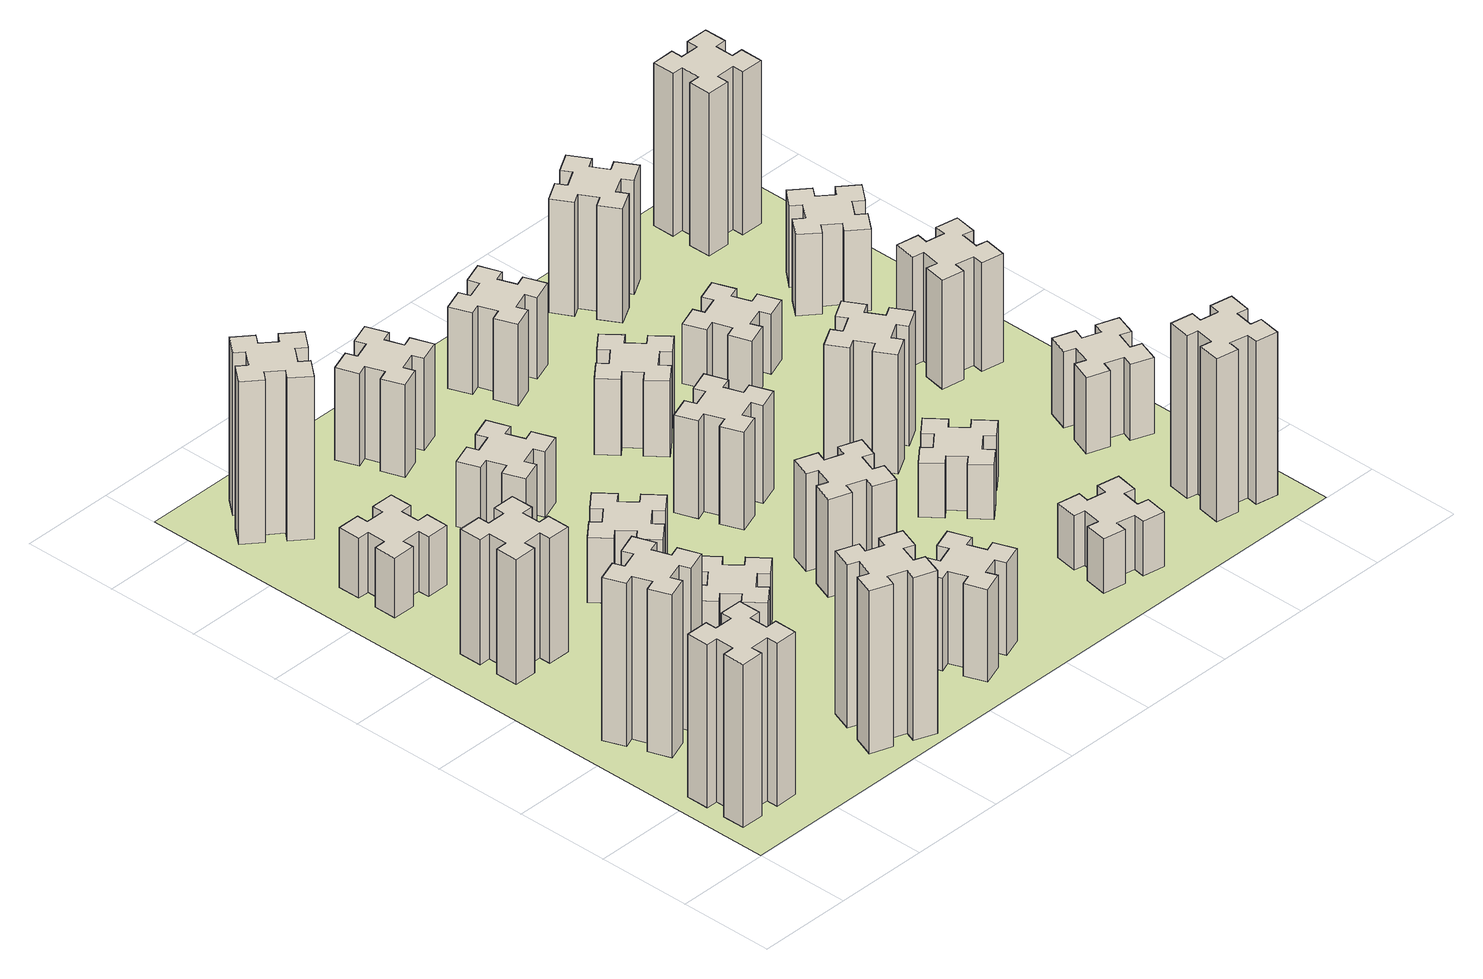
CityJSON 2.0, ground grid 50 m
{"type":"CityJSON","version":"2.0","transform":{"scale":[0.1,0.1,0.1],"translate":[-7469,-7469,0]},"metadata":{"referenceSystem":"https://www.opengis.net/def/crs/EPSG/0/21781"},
"CityObjects":{
"building1":{"type":"Building","attributes":{"class":"1000","function":"1000","usage":"1000","yearOfConstruction":2016,"roofType":"1000","measuredHeight":90,"storeysAboveGround":30,"storeysBelowGround":0},"geometry":[{"type":"Solid","lod":"1","boundaries":[[[[0,1,2,3,4,5,6,7,8,9,10,11,12,13,14,15,16,17,18,19]],[[17,16,20,21]],[[16,15,22,20]],[[15,14,23,22]],[[14,13,24,23]],[[13,12,25,24]],[[12,11,26,25]],[[11,10,27,26]],[[10,9,28,27]],[[9,8,29,28]],[[8,7,30,29]],[[7,6,31,30]],[[6,5,32,31]],[[5,4,33,32]],[[4,3,34,33]],[[3,2,35,34]],[[2,1,36,35]],[[1,0,37,36]],[[0,19,38,37]],[[19,18,39,38]],[[18,17,21,39]],[[24,25,26,27,28,29,30,31,32,33,34,35,36,37,38,39,21,20,22,23]]]]}]},
"building2":{"type":"Building","attributes":{"class":"1000","function":"1000","usage":"1000","yearOfConstruction":2016,"roofType":"1000","measuredHeight":90,"storeysAboveGround":30,"storeysBelowGround":0},"geometry":[{"type":"Solid","lod":"1","boundaries":[[[[40,41,42,43,44,45,46,47,48,49,50,51,52,53,54,55,56,57,58,59]],[[57,56,60,61]],[[56,55,62,60]],[[55,54,63,62]],[[54,53,64,63]],[[53,52,65,64]],[[52,51,66,65]],[[51,50,67,66]],[[50,49,68,67]],[[49,48,69,68]],[[48,47,70,69]],[[47,46,71,70]],[[46,45,72,71]],[[45,44,73,72]],[[44,43,74,73]],[[43,42,75,74]],[[42,41,76,75]],[[41,40,77,76]],[[40,59,78,77]],[[59,58,79,78]],[[58,57,61,79]],[[64,65,66,67,68,69,70,71,72,73,74,75,76,77,78,79,61,60,62,63]]]]}]},
"building3":{"type":"Building","attributes":{"class":"1000","function":"1000","usage":"1000","yearOfConstruction":2016,"roofType":"1000","measuredHeight":69,"storeysAboveGround":30,"storeysBelowGround":0},"geometry":[{"type":"Solid","lod":"1","boundaries":[[[[80,81,82,83,84,85,86,87,88,89,90,91,92,93,94,95,96,97,98,99]],[[97,96,100,101]],[[96,95,102,100]],[[95,94,103,102]],[[94,93,104,103]],[[93,92,105,104]],[[92,91,106,105]],[[91,90,107,106]],[[90,89,108,107]],[[89,88,109,108]],[[88,87,110,109]],[[87,86,111,110]],[[86,85,112,111]],[[85,84,113,112]],[[84,83,114,113]],[[83,82,115,114]],[[82,81,116,115]],[[81,80,117,116]],[[80,99,118,117]],[[99,98,119,118]],[[98,97,101,119]],[[104,105,106,107,108,109,110,111,112,113,114,115,116,117,118,119,101,100,102,103]]]]}]},
"building4":{"type":"Building","attributes":{"class":"1000","function":"1000","usage":"1000","yearOfConstruction":2016,"roofType":"1000","measuredHeight":33,"storeysAboveGround":30,"storeysBelowGround":0},"geometry":[{"type":"Solid","lod":"1","boundaries":[[[[120,121,122,123,124,125,126,127,128,129,130,131,132,133,134,135,136,137,138,139]],[[137,136,140,141]],[[136,135,142,140]],[[135,134,143,142]],[[134,133,144,143]],[[133,132,145,144]],[[132,131,146,145]],[[131,130,147,146]],[[130,129,148,147]],[[129,128,149,148]],[[128,127,150,149]],[[127,126,151,150]],[[126,125,152,151]],[[125,124,153,152]],[[124,123,154,153]],[[123,122,155,154]],[[122,121,156,155]],[[121,120,157,156]],[[120,139,158,157]],[[139,138,159,158]],[[138,137,141,159]],[[144,145,146,147,148,149,150,151,152,153,154,155,156,157,158,159,141,140,142,143]]]]}]},
"building5":{"type":"Building","attributes":{"class":"1000","function":"1000","usage":"1000","yearOfConstruction":2016,"roofType":"1000","measuredHeight":90,"storeysAboveGround":30,"storeysBelowGround":0},"geometry":[{"type":"Solid","lod":"1","boundaries":[[[[160,161,162,163,164,165,166,167,168,169,170,171,172,173,174,175,176,177,178,179]],[[177,176,180,181]],[[176,175,182,180]],[[175,174,183,182]],[[174,173,184,183]],[[173,172,185,184]],[[172,171,186,185]],[[171,170,187,186]],[[170,169,188,187]],[[169,168,189,188]],[[168,167,190,189]],[[167,166,191,190]],[[166,165,192,191]],[[165,164,193,192]],[[164,163,194,193]],[[163,162,195,194]],[[162,161,196,195]],[[161,160,197,196]],[[160,179,198,197]],[[179,178,199,198]],[[178,177,181,199]],[[184,185,186,187,188,189,190,191,192,193,194,195,196,197,198,199,181,180,182,183]]]]}]},
"building6":{"type":"Building","attributes":{"class":"1000","function":"1000","usage":"1000","yearOfConstruction":2016,"roofType":"1000","measuredHeight":90,"storeysAboveGround":30,"storeysBelowGround":0},"geometry":[{"type":"Solid","lod":"1","boundaries":[[[[200,201,202,203,204,205,206,207,208,209,210,211,212,213,214,215,216,217,218,219]],[[217,216,220,221]],[[216,215,222,220]],[[215,214,223,222]],[[214,213,224,223]],[[213,212,225,224]],[[212,211,226,225]],[[211,210,227,226]],[[210,209,228,227]],[[209,208,229,228]],[[208,207,230,229]],[[207,206,231,230]],[[206,205,232,231]],[[205,204,233,232]],[[204,203,234,233]],[[203,202,235,234]],[[202,201,236,235]],[[201,200,237,236]],[[200,219,238,237]],[[219,218,239,238]],[[218,217,221,239]],[[224,225,226,227,228,229,230,231,232,233,234,235,236,237,238,239,221,220,222,223]]]]}]},
"building7":{"type":"Building","attributes":{"class":"1000","function":"1000","usage":"1000","yearOfConstruction":2016,"roofType":"1000","measuredHeight":33,"storeysAboveGround":30,"storeysBelowGround":0},"geometry":[{"type":"Solid","lod":"1","boundaries":[[[[240,241,242,243,244,245,246,247,248,249,250,251,252,253,254,255,256,257,258,259]],[[257,256,260,261]],[[256,255,262,260]],[[255,254,263,262]],[[254,253,264,263]],[[253,252,265,264]],[[252,251,266,265]],[[251,250,267,266]],[[250,249,268,267]],[[249,248,269,268]],[[248,247,270,269]],[[247,246,271,270]],[[246,245,272,271]],[[245,244,273,272]],[[244,243,274,273]],[[243,242,275,274]],[[242,241,276,275]],[[241,240,277,276]],[[240,259,278,277]],[[259,258,279,278]],[[258,257,261,279]],[[264,265,266,267,268,269,270,271,272,273,274,275,276,277,278,279,261,260,262,263]]]]}]},
"building8":{"type":"Building","attributes":{"class":"1000","function":"1000","usage":"1000","yearOfConstruction":2016,"roofType":"1000","measuredHeight":36,"storeysAboveGround":30,"storeysBelowGround":0},"geometry":[{"type":"Solid","lod":"1","boundaries":[[[[280,281,282,283,284,285,286,287,288,289,290,291,292,293,294,295,296,297,298,299]],[[297,296,300,301]],[[296,295,302,300]],[[295,294,303,302]],[[294,293,304,303]],[[293,292,305,304]],[[292,291,306,305]],[[291,290,307,306]],[[290,289,308,307]],[[289,288,309,308]],[[288,287,310,309]],[[287,286,311,310]],[[286,285,312,311]],[[285,284,313,312]],[[284,283,314,313]],[[283,282,315,314]],[[282,281,316,315]],[[281,280,317,316]],[[280,299,318,317]],[[299,298,319,318]],[[298,297,301,319]],[[304,305,306,307,308,309,310,311,312,313,314,315,316,317,318,319,301,300,302,303]]]]}]},
"building9":{"type":"Building","attributes":{"class":"1000","function":"1000","usage":"1000","yearOfConstruction":2016,"roofType":"1000","measuredHeight":51,"storeysAboveGround":30,"storeysBelowGround":0},"geometry":[{"type":"Solid","lod":"1","boundaries":[[[[320,321,322,323,324,325,326,327,328,329,330,331,332,333,334,335,336,337,338,339]],[[337,336,340,341]],[[336,335,342,340]],[[335,334,343,342]],[[334,333,344,343]],[[333,332,345,344]],[[332,331,346,345]],[[331,330,347,346]],[[330,329,348,347]],[[329,328,349,348]],[[328,327,350,349]],[[327,326,351,350]],[[326,325,352,351]],[[325,324,353,352]],[[324,323,354,353]],[[323,322,355,354]],[[322,321,356,355]],[[321,320,357,356]],[[320,339,358,357]],[[339,338,359,358]],[[338,337,341,359]],[[344,345,346,347,348,349,350,351,352,353,354,355,356,357,358,359,341,340,342,343]]]]}]},
"building10":{"type":"Building","attributes":{"class":"1000","function":"1000","usage":"1000","yearOfConstruction":2016,"roofType":"1000","measuredHeight":36,"storeysAboveGround":30,"storeysBelowGround":0},"geometry":[{"type":"Solid","lod":"1","boundaries":[[[[360,361,362,363,364,365,366,367,368,369,370,371,372,373,374,375,376,377,378,379]],[[377,376,380,381]],[[376,375,382,380]],[[375,374,383,382]],[[374,373,384,383]],[[373,372,385,384]],[[372,371,386,385]],[[371,370,387,386]],[[370,369,388,387]],[[369,368,389,388]],[[368,367,390,389]],[[367,366,391,390]],[[366,365,392,391]],[[365,364,393,392]],[[364,363,394,393]],[[363,362,395,394]],[[362,361,396,395]],[[361,360,397,396]],[[360,379,398,397]],[[379,378,399,398]],[[378,377,381,399]],[[384,385,386,387,388,389,390,391,392,393,394,395,396,397,398,399,381,380,382,383]]]]}]},
"building11":{"type":"Building","attributes":{"class":"1000","function":"1000","usage":"1000","yearOfConstruction":2016,"roofType":"1000","measuredHeight":51,"storeysAboveGround":30,"storeysBelowGround":0},"geometry":[{"type":"Solid","lod":"1","boundaries":[[[[400,401,402,403,404,405,406,407,408,409,410,411,412,413,414,415,416,417,418,419]],[[417,416,420,421]],[[416,415,422,420]],[[415,414,423,422]],[[414,413,424,423]],[[413,412,425,424]],[[412,411,426,425]],[[411,410,427,426]],[[410,409,428,427]],[[409,408,429,428]],[[408,407,430,429]],[[407,406,431,430]],[[406,405,432,431]],[[405,404,433,432]],[[404,403,434,433]],[[403,402,435,434]],[[402,401,436,435]],[[401,400,437,436]],[[400,419,438,437]],[[419,418,439,438]],[[418,417,421,439]],[[424,425,426,427,428,429,430,431,432,433,434,435,436,437,438,439,421,420,422,423]]]]}]},
"building12":{"type":"Building","attributes":{"class":"1000","function":"1000","usage":"1000","yearOfConstruction":2016,"roofType":"1000","measuredHeight":54,"storeysAboveGround":30,"storeysBelowGround":0},"geometry":[{"type":"Solid","lod":"1","boundaries":[[[[440,441,442,443,444,445,446,447,448,449,450,451,452,453,454,455,456,457,458,459]],[[457,456,460,461]],[[456,455,462,460]],[[455,454,463,462]],[[454,453,464,463]],[[453,452,465,464]],[[452,451,466,465]],[[451,450,467,466]],[[450,449,468,467]],[[449,448,469,468]],[[448,447,470,469]],[[447,446,471,470]],[[446,445,472,471]],[[445,444,473,472]],[[444,443,474,473]],[[443,442,475,474]],[[442,441,476,475]],[[441,440,477,476]],[[440,459,478,477]],[[459,458,479,478]],[[458,457,461,479]],[[464,465,466,467,468,469,470,471,472,473,474,475,476,477,478,479,461,460,462,463]]]]}]},
"building13":{"type":"Building","attributes":{"class":"1000","function":"1000","usage":"1000","yearOfConstruction":2016,"roofType":"1000","measuredHeight":54,"storeysAboveGround":30,"storeysBelowGround":0},"geometry":[{"type":"Solid","lod":"1","boundaries":[[[[480,481,482,483,484,485,486,487,488,489,490,491,492,493,494,495,496,497,498,499]],[[497,496,500,501]],[[496,495,502,500]],[[495,494,503,502]],[[494,493,504,503]],[[493,492,505,504]],[[492,491,506,505]],[[491,490,507,506]],[[490,489,508,507]],[[489,488,509,508]],[[488,487,510,509]],[[487,486,511,510]],[[486,485,512,511]],[[485,484,513,512]],[[484,483,514,513]],[[483,482,515,514]],[[482,481,516,515]],[[481,480,517,516]],[[480,499,518,517]],[[499,498,519,518]],[[498,497,501,519]],[[504,505,506,507,508,509,510,511,512,513,514,515,516,517,518,519,501,500,502,503]]]]}]},
"building14":{"type":"Building","attributes":{"class":"1000","function":"1000","usage":"1000","yearOfConstruction":2016,"roofType":"1000","measuredHeight":42,"storeysAboveGround":30,"storeysBelowGround":0},"geometry":[{"type":"Solid","lod":"1","boundaries":[[[[520,521,522,523,524,525,526,527,528,529,530,531,532,533,534,535,536,537,538,539]],[[537,536,540,541]],[[536,535,542,540]],[[535,534,543,542]],[[534,533,544,543]],[[533,532,545,544]],[[532,531,546,545]],[[531,530,547,546]],[[530,529,548,547]],[[529,528,549,548]],[[528,527,550,549]],[[527,526,551,550]],[[526,525,552,551]],[[525,524,553,552]],[[524,523,554,553]],[[523,522,555,554]],[[522,521,556,555]],[[521,520,557,556]],[[520,539,558,557]],[[539,538,559,558]],[[538,537,541,559]],[[544,545,546,547,548,549,550,551,552,553,554,555,556,557,558,559,541,540,542,543]]]]}]},
"building15":{"type":"Building","attributes":{"class":"1000","function":"1000","usage":"1000","yearOfConstruction":2016,"roofType":"1000","measuredHeight":30,"storeysAboveGround":30,"storeysBelowGround":0},"geometry":[{"type":"Solid","lod":"1","boundaries":[[[[560,561,562,563,564,565,566,567,568,569,570,571,572,573,574,575,576,577,578,579]],[[577,576,580,581]],[[576,575,582,580]],[[575,574,583,582]],[[574,573,584,583]],[[573,572,585,584]],[[572,571,586,585]],[[571,570,587,586]],[[570,569,588,587]],[[569,568,589,588]],[[568,567,590,589]],[[567,566,591,590]],[[566,565,592,591]],[[565,564,593,592]],[[564,563,594,593]],[[563,562,595,594]],[[562,561,596,595]],[[561,560,597,596]],[[560,579,598,597]],[[579,578,599,598]],[[578,577,581,599]],[[584,585,586,587,588,589,590,591,592,593,594,595,596,597,598,599,581,580,582,583]]]]}]},
"building16":{"type":"Building","attributes":{"class":"1000","function":"1000","usage":"1000","yearOfConstruction":2016,"roofType":"1000","measuredHeight":45,"storeysAboveGround":30,"storeysBelowGround":0},"geometry":[{"type":"Solid","lod":"1","boundaries":[[[[600,601,602,603,604,605,606,607,608,609,610,611,612,613,614,615,616,617,618,619]],[[617,616,620,621]],[[616,615,622,620]],[[615,614,623,622]],[[614,613,624,623]],[[613,612,625,624]],[[612,611,626,625]],[[611,610,627,626]],[[610,609,628,627]],[[609,608,629,628]],[[608,607,630,629]],[[607,606,631,630]],[[606,605,632,631]],[[605,604,633,632]],[[604,603,634,633]],[[603,602,635,634]],[[602,601,636,635]],[[601,600,637,636]],[[600,619,638,637]],[[619,618,639,638]],[[618,617,621,639]],[[624,625,626,627,628,629,630,631,632,633,634,635,636,637,638,639,621,620,622,623]]]]}]},
"building17":{"type":"Building","attributes":{"class":"1000","function":"1000","usage":"1000","yearOfConstruction":2016,"roofType":"1000","measuredHeight":30,"storeysAboveGround":30,"storeysBelowGround":0},"geometry":[{"type":"Solid","lod":"1","boundaries":[[[[640,641,642,643,644,645,646,647,648,649,650,651,652,653,654,655,656,657,658,659]],[[657,656,660,661]],[[656,655,662,660]],[[655,654,663,662]],[[654,653,664,663]],[[653,652,665,664]],[[652,651,666,665]],[[651,650,667,666]],[[650,649,668,667]],[[649,648,669,668]],[[648,647,670,669]],[[647,646,671,670]],[[646,645,672,671]],[[645,644,673,672]],[[644,643,674,673]],[[643,642,675,674]],[[642,641,676,675]],[[641,640,677,676]],[[640,659,678,677]],[[659,658,679,678]],[[658,657,661,679]],[[664,665,666,667,668,669,670,671,672,673,674,675,676,677,678,679,661,660,662,663]]]]}]},
"building18":{"type":"Building","attributes":{"class":"1000","function":"1000","usage":"1000","yearOfConstruction":2016,"roofType":"1000","measuredHeight":66,"storeysAboveGround":30,"storeysBelowGround":0},"geometry":[{"type":"Solid","lod":"1","boundaries":[[[[680,681,682,683,684,685,686,687,688,689,690,691,692,693,694,695,696,697,698,699]],[[697,696,700,701]],[[696,695,702,700]],[[695,694,703,702]],[[694,693,704,703]],[[693,692,705,704]],[[692,691,706,705]],[[691,690,707,706]],[[690,689,708,707]],[[689,688,709,708]],[[688,687,710,709]],[[687,686,711,710]],[[686,685,712,711]],[[685,684,713,712]],[[684,683,714,713]],[[683,682,715,714]],[[682,681,716,715]],[[681,680,717,716]],[[680,699,718,717]],[[699,698,719,718]],[[698,697,701,719]],[[704,705,706,707,708,709,710,711,712,713,714,715,716,717,718,719,701,700,702,703]]]]}]},
"building19":{"type":"Building","attributes":{"class":"1000","function":"1000","usage":"1000","yearOfConstruction":2016,"roofType":"1000","measuredHeight":33,"storeysAboveGround":30,"storeysBelowGround":0},"geometry":[{"type":"Solid","lod":"1","boundaries":[[[[720,721,722,723,724,725,726,727,728,729,730,731,732,733,734,735,736,737,738,739]],[[737,736,740,741]],[[736,735,742,740]],[[735,734,743,742]],[[734,733,744,743]],[[733,732,745,744]],[[732,731,746,745]],[[731,730,747,746]],[[730,729,748,747]],[[729,728,749,748]],[[728,727,750,749]],[[727,726,751,750]],[[726,725,752,751]],[[725,724,753,752]],[[724,723,754,753]],[[723,722,755,754]],[[722,721,756,755]],[[721,720,757,756]],[[720,739,758,757]],[[739,738,759,758]],[[738,737,741,759]],[[744,745,746,747,748,749,750,751,752,753,754,755,756,757,758,759,741,740,742,743]]]]}]},
"building20":{"type":"Building","attributes":{"class":"1000","function":"1000","usage":"1000","yearOfConstruction":2016,"roofType":"1000","measuredHeight":90,"storeysAboveGround":30,"storeysBelowGround":0},"geometry":[{"type":"Solid","lod":"1","boundaries":[[[[760,761,762,763,764,765,766,767,768,769,770,771,772,773,774,775,776,777,778,779]],[[777,776,780,781]],[[776,775,782,780]],[[775,774,783,782]],[[774,773,784,783]],[[773,772,785,784]],[[772,771,786,785]],[[771,770,787,786]],[[770,769,788,787]],[[769,768,789,788]],[[768,767,790,789]],[[767,766,791,790]],[[766,765,792,791]],[[765,764,793,792]],[[764,763,794,793]],[[763,762,795,794]],[[762,761,796,795]],[[761,760,797,796]],[[760,779,798,797]],[[779,778,799,798]],[[778,777,781,799]],[[784,785,786,787,788,789,790,791,792,793,794,795,796,797,798,799,781,780,782,783]]]]}]},
"building21":{"type":"Building","attributes":{"class":"1000","function":"1000","usage":"1000","yearOfConstruction":2016,"roofType":"1000","measuredHeight":63,"storeysAboveGround":30,"storeysBelowGround":0},"geometry":[{"type":"Solid","lod":"1","boundaries":[[[[800,801,802,803,804,805,806,807,808,809,810,811,812,813,814,815,816,817,818,819]],[[817,816,820,821]],[[816,815,822,820]],[[815,814,823,822]],[[814,813,824,823]],[[813,812,825,824]],[[812,811,826,825]],[[811,810,827,826]],[[810,809,828,827]],[[809,808,829,828]],[[808,807,830,829]],[[807,806,831,830]],[[806,805,832,831]],[[805,804,833,832]],[[804,803,834,833]],[[803,802,835,834]],[[802,801,836,835]],[[801,800,837,836]],[[800,819,838,837]],[[819,818,839,838]],[[818,817,821,839]],[[824,825,826,827,828,829,830,831,832,833,834,835,836,837,838,839,821,820,822,823]]]]}]},
"building22":{"type":"Building","attributes":{"class":"1000","function":"1000","usage":"1000","yearOfConstruction":2016,"roofType":"1000","measuredHeight":42,"storeysAboveGround":30,"storeysBelowGround":0},"geometry":[{"type":"Solid","lod":"1","boundaries":[[[[840,841,842,843,844,845,846,847,848,849,850,851,852,853,854,855,856,857,858,859]],[[857,856,860,861]],[[856,855,862,860]],[[855,854,863,862]],[[854,853,864,863]],[[853,852,865,864]],[[852,851,866,865]],[[851,850,867,866]],[[850,849,868,867]],[[849,848,869,868]],[[848,847,870,869]],[[847,846,871,870]],[[846,845,872,871]],[[845,844,873,872]],[[844,843,874,873]],[[843,842,875,874]],[[842,841,876,875]],[[841,840,877,876]],[[840,859,878,877]],[[859,858,879,878]],[[858,857,861,879]],[[864,865,866,867,868,869,870,871,872,873,874,875,876,877,878,879,861,860,862,863]]]]}]},
"building23":{"type":"Building","attributes":{"class":"1000","function":"1000","usage":"1000","yearOfConstruction":2016,"roofType":"1000","measuredHeight":60,"storeysAboveGround":30,"storeysBelowGround":0},"geometry":[{"type":"Solid","lod":"1","boundaries":[[[[880,881,882,883,884,885,886,887,888,889,890,891,892,893,894,895,896,897,898,899]],[[897,896,900,901]],[[896,895,902,900]],[[895,894,903,902]],[[894,893,904,903]],[[893,892,905,904]],[[892,891,906,905]],[[891,890,907,906]],[[890,889,908,907]],[[889,888,909,908]],[[888,887,910,909]],[[887,886,911,910]],[[886,885,912,911]],[[885,884,913,912]],[[884,883,914,913]],[[883,882,915,914]],[[882,881,916,915]],[[881,880,917,916]],[[880,899,918,917]],[[899,898,919,918]],[[898,897,901,919]],[[904,905,906,907,908,909,910,911,912,913,914,915,916,917,918,919,901,900,902,903]]]]}]},
"building24":{"type":"Building","attributes":{"class":"1000","function":"1000","usage":"1000","yearOfConstruction":2016,"roofType":"1000","measuredHeight":45,"storeysAboveGround":30,"storeysBelowGround":0},"geometry":[{"type":"Solid","lod":"1","boundaries":[[[[920,921,922,923,924,925,926,927,928,929,930,931,932,933,934,935,936,937,938,939]],[[937,936,940,941]],[[936,935,942,940]],[[935,934,943,942]],[[934,933,944,943]],[[933,932,945,944]],[[932,931,946,945]],[[931,930,947,946]],[[930,929,948,947]],[[929,928,949,948]],[[928,927,950,949]],[[927,926,951,950]],[[926,925,952,951]],[[925,924,953,952]],[[924,923,954,953]],[[923,922,955,954]],[[922,921,956,955]],[[921,920,957,956]],[[920,939,958,957]],[[939,938,959,958]],[[938,937,941,959]],[[944,945,946,947,948,949,950,951,952,953,954,955,956,957,958,959,941,940,942,943]]]]}]},
"building25":{"type":"Building","attributes":{"class":"1000","function":"1000","usage":"1000","yearOfConstruction":2016,"roofType":"1000","measuredHeight":90,"storeysAboveGround":30,"storeysBelowGround":0},"geometry":[{"type":"Solid","lod":"1","boundaries":[[[[960,961,962,963,964,965,966,967,968,969,970,971,972,973,974,975,976,977,978,979]],[[977,976,980,981]],[[976,975,982,980]],[[975,974,983,982]],[[974,973,984,983]],[[973,972,985,984]],[[972,971,986,985]],[[971,970,987,986]],[[970,969,988,987]],[[969,968,989,988]],[[968,967,990,989]],[[967,966,991,990]],[[966,965,992,991]],[[965,964,993,992]],[[964,963,994,993]],[[963,962,995,994]],[[962,961,996,995]],[[961,960,997,996]],[[960,979,998,997]],[[979,978,999,998]],[[978,977,981,999]],[[984,985,986,987,988,989,990,991,992,993,994,995,996,997,998,999,981,980,982,983]]]]}]},
"landuse1":{"type":"LandUse","attributes":{"name":"plot1","function":"1010"},"geometry":[{"type":"MultiSurface","lod":"1","boundaries":[[[1000,1001,1002,1003]]]}]}
},
"vertices":[
[165,425,0],[165,325,0],[105,325,0],[105,205,0],[225,205,0],[225,265,0],[325,265,0],[325,205,0],[445,205,0],[445,325,0],[385,325,0],[385,425,0],[445,425,0],[445,545,0],[325,545,0],[325,485,0],[225,485,0],[225,545,0],[105,545,0],[105,425,0],[225,485,900],[225,545,900],[325,485,900],[325,545,900],[445,545,900],[445,425,900],[385,425,900],[385,325,900],[445,325,900],[445,205,900],[325,205,900],[325,265,900],[225,265,900],[225,205,900],[105,205,900],[105,325,900],[165,325,900],[165,425,900],[105,425,900],[105,545,900],
[255,1025,0],[289,931,0],[233,910,0],[274,797,0],[387,839,0],[366,895,0],[460,929,0],[480,873,0],[593,914,0],[552,1027,0],[496,1006,0],[462,1100,0],[518,1120,0],[477,1233,0],[364,1192,0],[385,1136,0],[291,1102,0],[270,1158,0],[157,1117,0],[199,1004,0],[291,1102,900],[270,1158,900],[385,1136,900],[364,1192,900],[477,1233,900],[518,1120,900],[462,1100,900],[496,1006,900],[552,1027,900],[593,914,900],[480,873,900],[460,929,900],[366,895,900],[387,839,900],[274,797,900],[233,910,900],[289,931,900],[255,1025,900],[199,1004,900],[157,1117,900],
[325,1745,0],[425,1745,0],[425,1685,0],[545,1685,0],[545,1805,0],[485,1805,0],[485,1905,0],[545,1905,0],[545,2025,0],[425,2025,0],[425,1965,0],[325,1965,0],[325,2025,0],[205,2025,0],[205,1905,0],[265,1905,0],[265,1805,0],[205,1805,0],[205,1685,0],[325,1685,0],[265,1805,690],[205,1805,690],[265,1905,690],[205,1905,690],[205,2025,690],[325,2025,690],[325,1965,690],[425,1965,690],[425,2025,690],[545,2025,690],[545,1905,690],[485,1905,690],[485,1805,690],[545,1805,690],[545,1685,690],[425,1685,690],[425,1745,690],[325,1745,690],[325,1685,690],[205,1685,690],
[485,2545,0],[485,2645,0],[545,2645,0],[545,2765,0],[425,2765,0],[425,2705,0],[325,2705,0],[325,2765,0],[205,2765,0],[205,2645,0],[265,2645,0],[265,2545,0],[205,2545,0],[205,2425,0],[325,2425,0],[325,2485,0],[425,2485,0],[425,2425,0],[545,2425,0],[545,2545,0],[425,2485,330],[425,2425,330],[325,2485,330],[325,2425,330],[205,2425,330],[205,2545,330],[265,2545,330],[265,2645,330],[205,2645,330],[205,2765,330],[325,2765,330],[325,2705,330],[425,2705,330],[425,2765,330],[545,2765,330],[545,2645,330],[485,2645,330],[485,2545,330],[545,2545,330],[545,2425,330],
[1029,360,0],[995,266,0],[939,287,0],[897,174,0],[1010,133,0],[1031,189,0],[1125,155,0],[1104,99,0],[1217,57,0],[1258,170,0],[1202,191,0],[1236,285,0],[1292,264,0],[1333,377,0],[1220,418,0],[1200,362,0],[1106,396,0],[1127,452,0],[1014,493,0],[973,380,0],[1106,396,900],[1127,452,900],[1200,362,900],[1220,418,900],[1333,377,900],[1292,264,900],[1236,285,900],[1202,191,900],[1258,170,900],[1217,57,900],[1104,99,900],[1125,155,900],[1031,189,900],[1010,133,900],[897,174,900],[939,287,900],[995,266,900],[1029,360,900],[973,380,900],[1014,493,900],
[484,3387,0],[408,3452,0],[446,3498,0],[354,3575,0],[277,3483,0],[323,3444,0],[259,3368,0],[213,3406,0],[136,3314,0],[228,3237,0],[266,3283,0],[343,3219,0],[304,3173,0],[396,3096,0],[473,3188,0],[427,3226,0],[492,3303,0],[538,3264,0],[615,3356,0],[523,3433,0],[492,3303,900],[538,3264,900],[427,3226,900],[473,3188,900],[396,3096,900],[304,3173,900],[343,3219,900],[266,3283,900],[228,3237,900],[136,3314,900],[213,3406,900],[259,3368,900],[323,3444,900],[277,3483,900],[354,3575,900],[446,3498,900],[408,3452,900],[484,3387,900],[523,3433,900],[615,3356,900],
[1083,1332,0],[1006,1267,0],[968,1313,0],[876,1236,0],[953,1144,0],[999,1183,0],[1063,1106,0],[1017,1068,0],[1094,976,0],[1186,1053,0],[1148,1099,0],[1224,1163,0],[1263,1117,0],[1355,1194,0],[1278,1286,0],[1232,1248,0],[1167,1324,0],[1213,1363,0],[1136,1455,0],[1044,1378,0],[1167,1324,330],[1213,1363,330],[1232,1248,330],[1278,1286,330],[1355,1194,330],[1263,1117,330],[1224,1163,330],[1148,1099,330],[1186,1053,330],[1094,976,330],[1017,1068,330],[1063,1106,330],[999,1183,330],[953,1144,330],[876,1236,330],[968,1313,330],[1006,1267,330],[1083,1332,330],[1044,1378,330],[1136,1455,330],
[1083,1972,0],[1006,1907,0],[968,1953,0],[876,1876,0],[953,1784,0],[999,1823,0],[1063,1746,0],[1017,1708,0],[1094,1616,0],[1186,1693,0],[1148,1739,0],[1224,1803,0],[1263,1757,0],[1355,1834,0],[1278,1926,0],[1232,1888,0],[1167,1964,0],[1213,2003,0],[1136,2095,0],[1044,2018,0],[1167,1964,360],[1213,2003,360],[1232,1888,360],[1278,1926,360],[1355,1834,360],[1263,1757,360],[1224,1803,360],[1148,1739,360],[1186,1693,360],[1094,1616,360],[1017,1708,360],[1063,1746,360],[999,1823,360],[953,1784,360],[876,1876,360],[968,1953,360],[1006,1907,360],[1083,1972,360],[1044,2018,360],[1136,2095,360],
[1765,496,0],[1671,462,0],[1650,518,0],[1537,477,0],[1579,364,0],[1635,385,0],[1669,291,0],[1613,270,0],[1654,157,0],[1767,199,0],[1746,255,0],[1840,289,0],[1860,233,0],[1973,274,0],[1932,387,0],[1876,366,0],[1842,460,0],[1898,480,0],[1857,593,0],[1744,552,0],[1842,460,510],[1898,480,510],[1876,366,510],[1932,387,510],[1973,274,510],[1860,233,510],[1840,289,510],[1746,255,510],[1767,199,510],[1654,157,510],[1613,270,510],[1669,291,510],[1635,385,510],[1579,364,510],[1537,477,510],[1650,518,510],[1671,462,510],[1765,496,510],[1744,552,510],[1857,593,510],
[1106,2475,0],[1200,2509,0],[1220,2453,0],[1333,2494,0],[1292,2607,0],[1236,2586,0],[1202,2680,0],[1258,2700,0],[1217,2813,0],[1104,2772,0],[1125,2716,0],[1031,2682,0],[1010,2738,0],[897,2697,0],[939,2584,0],[995,2605,0],[1029,2511,0],[973,2490,0],[1014,2377,0],[1127,2419,0],[1029,2511,360],[973,2490,360],[995,2605,360],[939,2584,360],[897,2697,360],[1010,2738,360],[1031,2682,360],[1125,2716,360],[1104,2772,360],[1217,2813,360],[1258,2700,360],[1202,2680,360],[1236,2586,360],[1292,2607,360],[1333,2494,360],[1220,2453,360],[1200,2509,360],[1106,2475,360],[1127,2419,360],[1014,2377,360],
[1125,3456,0],[1031,3422,0],[1010,3478,0],[897,3437,0],[939,3324,0],[995,3345,0],[1029,3251,0],[973,3230,0],[1014,3117,0],[1127,3159,0],[1106,3215,0],[1200,3249,0],[1220,3193,0],[1333,3234,0],[1292,3347,0],[1236,3326,0],[1202,3420,0],[1258,3440,0],[1217,3553,0],[1104,3512,0],[1202,3420,510],[1258,3440,510],[1236,3326,510],[1292,3347,510],[1333,3234,510],[1220,3193,510],[1200,3249,510],[1106,3215,510],[1127,3159,510],[1014,3117,510],[973,3230,510],[1029,3251,510],[995,3345,510],[939,3324,510],[897,3437,510],[1010,3478,510],[1031,3422,510],[1125,3456,510],[1104,3512,510],[1217,3553,510],
[1769,1300,0],[1735,1206,0],[1679,1227,0],[1637,1114,0],[1750,1073,0],[1771,1129,0],[1865,1095,0],[1844,1039,0],[1957,997,0],[1998,1110,0],[1942,1131,0],[1976,1225,0],[2032,1204,0],[2073,1317,0],[1960,1358,0],[1940,1302,0],[1846,1336,0],[1867,1392,0],[1754,1433,0],[1713,1320,0],[1846,1336,540],[1867,1392,540],[1940,1302,540],[1960,1358,540],[2073,1317,540],[2032,1204,540],[1976,1225,540],[1942,1131,540],[1998,1110,540],[1957,997,540],[1844,1039,540],[1865,1095,540],[1771,1129,540],[1750,1073,540],[1637,1114,540],[1679,1227,540],[1735,1206,540],[1769,1300,540],[1713,1320,540],[1754,1433,540],
[1846,1835,0],[1940,1869,0],[1960,1813,0],[2073,1854,0],[2032,1967,0],[1976,1946,0],[1942,2040,0],[1998,2060,0],[1957,2173,0],[1844,2132,0],[1865,2076,0],[1771,2042,0],[1750,2098,0],[1637,2057,0],[1679,1944,0],[1735,1965,0],[1769,1871,0],[1713,1850,0],[1754,1737,0],[1867,1779,0],[1769,1871,540],[1713,1850,540],[1735,1965,540],[1679,1944,540],[1637,2057,540],[1750,2098,540],[1771,2042,540],[1865,2076,540],[1844,2132,540],[1957,2173,540],[1998,2060,540],[1942,2040,540],[1976,1946,540],[2032,1967,540],[2073,1854,540],[1960,1813,540],[1940,1869,540],[1846,1835,540],[1867,1779,540],[1754,1737,540],
[1988,2479,0],[2064,2543,0],[2103,2497,0],[2195,2574,0],[2118,2666,0],[2072,2628,0],[2007,2704,0],[2053,2743,0],[1976,2835,0],[1884,2758,0],[1923,2712,0],[1846,2647,0],[1808,2693,0],[1716,2616,0],[1793,2524,0],[1839,2563,0],[1903,2486,0],[1857,2448,0],[1934,2356,0],[2026,2433,0],[1903,2486,420],[1857,2448,420],[1839,2563,420],[1793,2524,420],[1716,2616,420],[1808,2693,420],[1846,2647,420],[1923,2712,420],[1884,2758,420],[1976,2835,420],[2053,2743,420],[2007,2704,420],[2072,2628,420],[2118,2666,420],[2195,2574,420],[2103,2497,420],[2064,2543,420],[1988,2479,420],[2026,2433,420],[1934,2356,420],
[2596,444,0],[2578,345,0],[2519,356,0],[2498,237,0],[2617,217,0],[2627,276,0],[2725,258,0],[2715,199,0],[2833,178,0],[2854,297,0],[2795,307,0],[2812,405,0],[2871,395,0],[2892,513,0],[2774,534,0],[2764,475,0],[2665,492,0],[2676,551,0],[2557,572,0],[2537,454,0],[2665,492,300],[2676,551,300],[2764,475,300],[2774,534,300],[2892,513,300],[2871,395,300],[2812,405,300],[2795,307,300],[2854,297,300],[2833,178,300],[2715,199,300],[2725,258,300],[2627,276,300],[2617,217,300],[2498,237,300],[2519,356,300],[2578,345,300],[2596,444,300],[2537,454,300],[2557,572,300],
[1865,3456,0],[1771,3422,0],[1750,3478,0],[1637,3437,0],[1679,3324,0],[1735,3345,0],[1769,3251,0],[1713,3230,0],[1754,3117,0],[1867,3159,0],[1846,3215,0],[1940,3249,0],[1960,3193,0],[2073,3234,0],[2032,3347,0],[1976,3326,0],[1942,3420,0],[1998,3440,0],[1957,3553,0],[1844,3512,0],[1942,3420,450],[1998,3440,450],[1976,3326,450],[2032,3347,450],[2073,3234,450],[1960,3193,450],[1940,3249,450],[1846,3215,450],[1867,3159,450],[1754,3117,450],[1713,3230,450],[1769,3251,450],[1735,3345,450],[1679,3324,450],[1637,3437,450],[1750,3478,450],[1771,3422,450],[1865,3456,450],[1844,3512,450],[1957,3553,450],
[2628,1099,0],[2704,1163,0],[2743,1117,0],[2835,1194,0],[2758,1286,0],[2712,1248,0],[2647,1324,0],[2693,1363,0],[2616,1455,0],[2524,1378,0],[2563,1332,0],[2486,1267,0],[2448,1313,0],[2356,1236,0],[2433,1144,0],[2479,1183,0],[2543,1106,0],[2497,1068,0],[2574,976,0],[2666,1053,0],[2543,1106,300],[2497,1068,300],[2479,1183,300],[2433,1144,300],[2356,1236,300],[2448,1313,300],[2486,1267,300],[2563,1332,300],[2524,1378,300],[2616,1455,300],[2693,1363,300],[2647,1324,300],[2712,1248,300],[2758,1286,300],[2835,1194,300],[2743,1117,300],[2704,1163,300],[2628,1099,300],[2666,1053,300],[2574,976,300],
[2475,1744,0],[2525,1657,0],[2473,1627,0],[2533,1523,0],[2637,1583,0],[2607,1635,0],[2694,1685,0],[2724,1633,0],[2828,1693,0],[2768,1797,0],[2716,1767,0],[2666,1854,0],[2718,1884,0],[2658,1988,0],[2554,1928,0],[2584,1876,0],[2497,1826,0],[2467,1878,0],[2363,1818,0],[2423,1714,0],[2497,1826,660],[2467,1878,660],[2584,1876,660],[2554,1928,660],[2658,1988,660],[2718,1884,660],[2666,1854,660],[2716,1767,660],[2768,1797,660],[2828,1693,660],[2724,1633,660],[2694,1685,660],[2607,1635,660],[2637,1583,660],[2533,1523,660],[2473,1627,660],[2525,1657,660],[2475,1744,660],[2423,1714,660],[2363,1818,660],
[2586,2475,0],[2680,2509,0],[2700,2453,0],[2813,2494,0],[2772,2607,0],[2716,2586,0],[2682,2680,0],[2738,2700,0],[2697,2813,0],[2584,2772,0],[2605,2716,0],[2511,2682,0],[2490,2738,0],[2377,2697,0],[2419,2584,0],[2475,2605,0],[2509,2511,0],[2453,2490,0],[2494,2377,0],[2607,2419,0],[2509,2511,330],[2453,2490,330],[2475,2605,330],[2419,2584,330],[2377,2697,330],[2490,2738,330],[2511,2682,330],[2605,2716,330],[2584,2772,330],[2697,2813,330],[2738,2700,330],[2682,2680,330],[2716,2586,330],[2772,2607,330],[2813,2494,330],[2700,2453,330],[2680,2509,330],[2586,2475,330],[2607,2419,330],[2494,2377,330],
[3504,475,0],[3405,492,0],[3416,551,0],[3297,572,0],[3277,454,0],[3336,444,0],[3318,345,0],[3259,356,0],[3238,237,0],[3357,217,0],[3367,276,0],[3465,258,0],[3455,199,0],[3573,178,0],[3594,297,0],[3535,307,0],[3552,405,0],[3611,395,0],[3632,513,0],[3514,534,0],[3552,405,900],[3611,395,900],[3535,307,900],[3594,297,900],[3573,178,900],[3455,199,900],[3465,258,900],[3367,276,900],[3357,217,900],[3238,237,900],[3259,356,900],[3318,345,900],[3336,444,900],[3277,454,900],[3297,572,900],[3416,551,900],[3405,492,900],[3504,475,900],[3514,534,900],[3632,513,900],
[2716,3447,0],[2666,3534,0],[2718,3564,0],[2658,3668,0],[2554,3608,0],[2584,3556,0],[2497,3506,0],[2467,3558,0],[2363,3498,0],[2423,3394,0],[2475,3424,0],[2525,3337,0],[2473,3307,0],[2533,3203,0],[2637,3263,0],[2607,3315,0],[2694,3365,0],[2724,3313,0],[2828,3373,0],[2768,3477,0],[2694,3365,630],[2724,3313,630],[2607,3315,630],[2637,3263,630],[2533,3203,630],[2473,3307,630],[2525,3337,630],[2475,3424,630],[2423,3394,630],[2363,3498,630],[2467,3558,630],[2497,3506,630],[2584,3556,630],[2554,3608,630],[2658,3668,630],[2718,3564,630],[2666,3534,630],[2716,3447,630],[2768,3477,630],[2828,3373,630],
[3351,1029,0],[3445,995,0],[3424,939,0],[3537,897,0],[3578,1010,0],[3522,1031,0],[3556,1125,0],[3612,1104,0],[3653,1217,0],[3540,1258,0],[3520,1202,0],[3426,1236,0],[3447,1292,0],[3334,1333,0],[3293,1220,0],[3349,1200,0],[3315,1106,0],[3259,1127,0],[3217,1014,0],[3330,973,0],[3315,1106,420],[3259,1127,420],[3349,1200,420],[3293,1220,420],[3334,1333,420],[3447,1292,420],[3426,1236,420],[3520,1202,420],[3540,1258,420],[3653,1217,420],[3612,1104,420],[3556,1125,420],[3522,1031,420],[3578,1010,420],[3537,897,420],[3424,939,420],[3445,995,420],[3351,1029,420],[3330,973,420],[3217,1014,420],
[3267,1856,0],[3365,1838,0],[3355,1779,0],[3473,1758,0],[3494,1877,0],[3435,1887,0],[3452,1985,0],[3511,1975,0],[3532,2093,0],[3414,2114,0],[3404,2055,0],[3305,2072,0],[3316,2131,0],[3197,2152,0],[3177,2034,0],[3236,2024,0],[3218,1925,0],[3159,1936,0],[3138,1817,0],[3257,1797,0],[3218,1925,600],[3159,1936,600],[3236,2024,600],[3177,2034,600],[3197,2152,600],[3316,2131,600],[3305,2072,600],[3404,2055,600],[3414,2114,600],[3532,2093,600],[3511,1975,600],[3452,1985,600],[3435,1887,600],[3494,1877,600],[3473,1758,600],[3355,1779,600],[3365,1838,600],[3267,1856,600],[3257,1797,600],[3138,1817,600],
[3444,2747,0],[3368,2812,0],[3406,2858,0],[3314,2935,0],[3237,2843,0],[3283,2804,0],[3219,2728,0],[3173,2766,0],[3096,2674,0],[3188,2597,0],[3226,2643,0],[3303,2579,0],[3264,2533,0],[3356,2456,0],[3433,2548,0],[3387,2586,0],[3452,2663,0],[3498,2624,0],[3575,2716,0],[3483,2793,0],[3452,2663,450],[3498,2624,450],[3387,2586,450],[3433,2548,450],[3356,2456,450],[3264,2533,450],[3303,2579,450],[3226,2643,450],[3188,2597,450],[3096,2674,450],[3173,2766,450],[3219,2728,450],[3283,2804,450],[3237,2843,450],[3314,2935,450],[3406,2858,450],[3368,2812,450],[3444,2747,450],[3483,2793,450],[3575,2716,450],
[3285,3325,0],[3385,3325,0],[3385,3265,0],[3505,3265,0],[3505,3385,0],[3445,3385,0],[3445,3485,0],[3505,3485,0],[3505,3605,0],[3385,3605,0],[3385,3545,0],[3285,3545,0],[3285,3605,0],[3165,3605,0],[3165,3485,0],[3225,3485,0],[3225,3385,0],[3165,3385,0],[3165,3265,0],[3285,3265,0],[3225,3385,900],[3165,3385,900],[3225,3485,900],[3165,3485,900],[3165,3605,900],[3285,3605,900],[3285,3545,900],[3385,3545,900],[3385,3605,900],[3505,3605,900],[3505,3485,900],[3445,3485,900],[3445,3385,900],[3505,3385,900],[3505,3265,900],[3385,3265,900],[3385,3325,900],[3285,3325,900],[3285,3265,900],[3165,3265,900],
[5,3705,0],[3705,3705,0],[3705,5,0],[5,5,0]
]}
